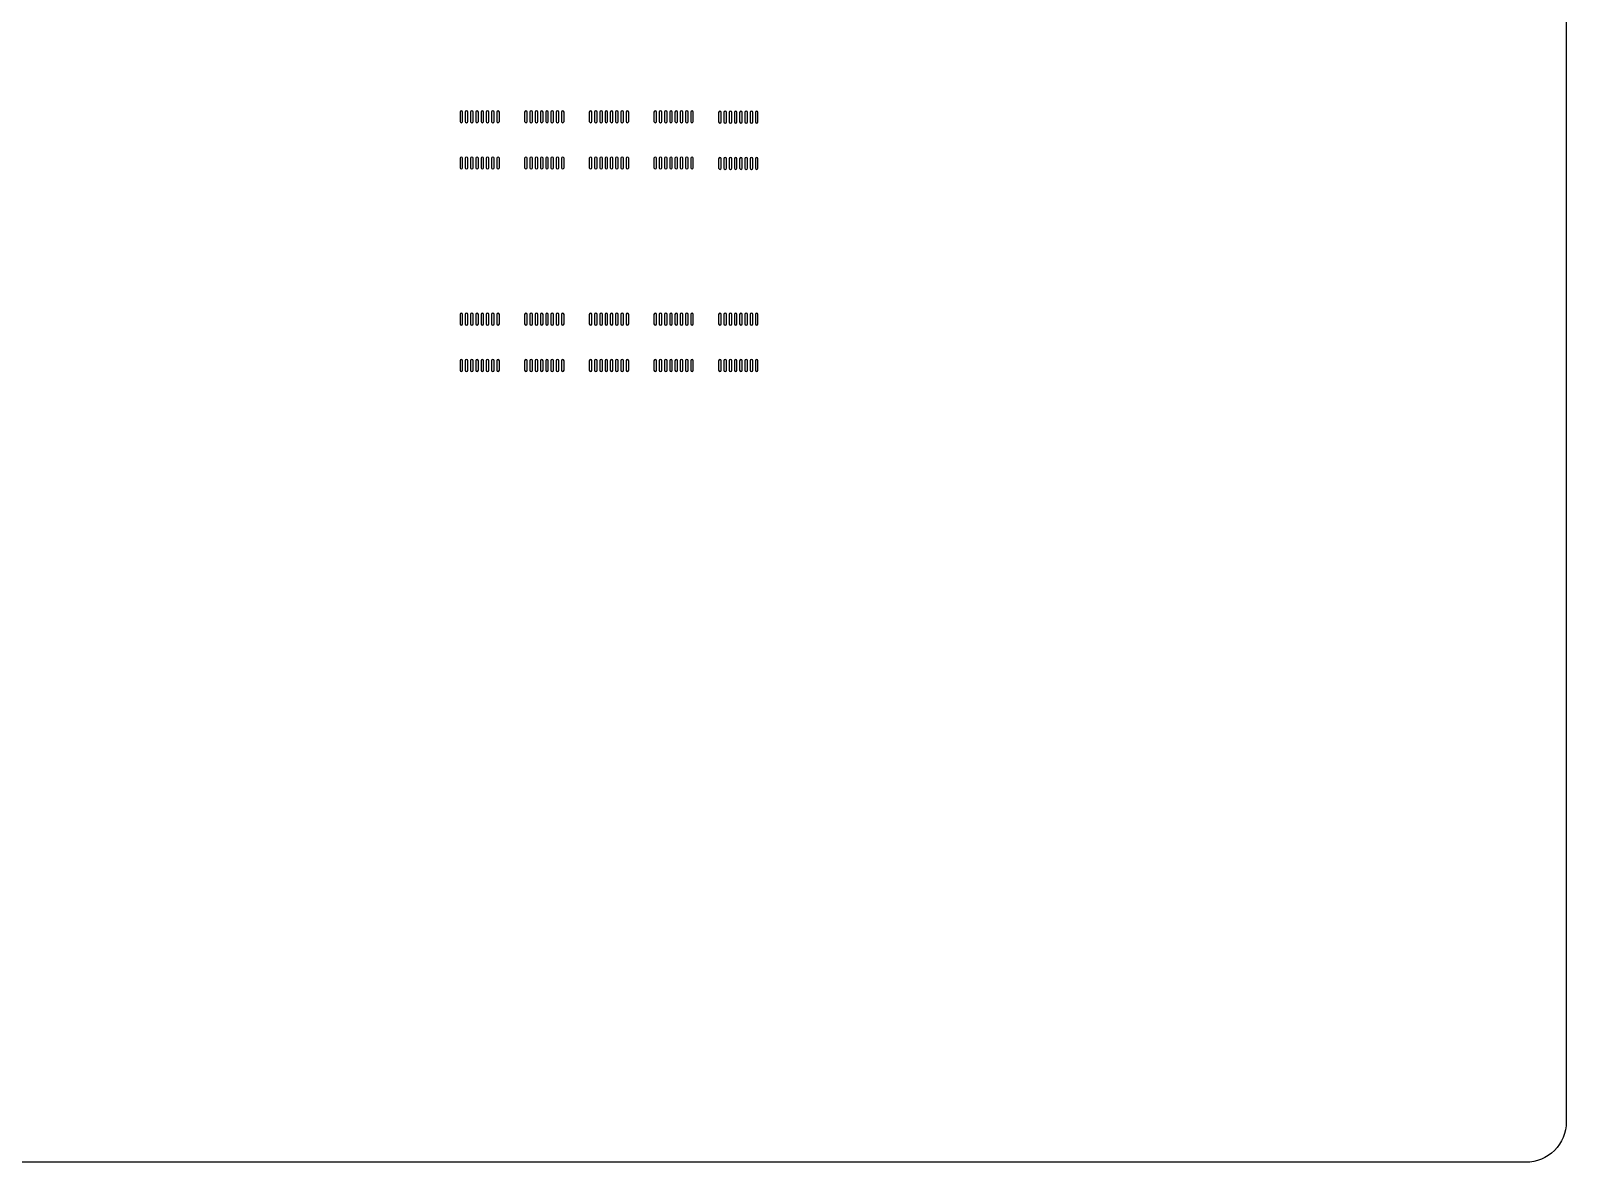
# Model space of a CAD drawing. Extents: x -190 to 190, y -140 to 140.
# Drawn here: x 0 to 190, y -140 to 0 of the extents above; entities that cross this region are included whole.
import ezdxf

# ---------------------------------------------------------------- set-up
doc = ezdxf.new("R2010")
doc.units = 0
doc.header["$MEASUREMENT"] = 0
doc.layers.get('0').update_dxf_attribs({"linetype": 'CONTINUOUS'})

msp = doc.modelspace()

# ---------------------------------------------------------------- linework, layer by layer
for points in [[(-190, 135.000039, -0.414214), (-185, 140.000049), (-185, 140.000049), (185, 140.000049), (185, 140.000049, -0.414214), (190, 135.000039), (190, 135.000039), (190, -134.999961), (190, -134.999961, -0.414214), (185, -139.999951), (185, -139.999951), (-185, -139.999951), (-185, -139.999951, -0.414214), (-190, -134.999961), (-190, -134.999961), (-190, 135.000039)], [(53.436997, -10.063, 1), (53.117002, -10.063), (53.117002, -10.063), (53.117002, -11.218), (53.117002, -11.218, 1), (53.436997, -11.218), (53.436997, -11.218), (53.436997, -10.063)], [(54.086997, -10.063, 1), (53.766997, -10.063), (53.766997, -10.063), (53.766997, -11.218), (53.766997, -11.218, 1), (54.086997, -11.218), (54.086997, -11.218), (54.086997, -10.063)], [(54.737002, -10.063, 1), (54.416997, -10.063), (54.416997, -10.063), (54.416997, -11.218), (54.416997, -11.218, 1), (54.737002, -11.218), (54.737002, -11.218), (54.737002, -10.063)], [(55.387002, -10.063, 1), (55.066997, -10.063), (55.066997, -10.063), (55.066997, -11.218), (55.066997, -11.218, 1), (55.387002, -11.218), (55.387002, -11.218), (55.387002, -10.063)], [(56.037002, -10.063, 1), (55.716997, -10.063), (55.716997, -10.063), (55.716997, -11.218), (55.716997, -11.218, 1), (56.037002, -11.218), (56.037002, -11.218), (56.037002, -10.063)], [(56.687002, -10.063, 1), (56.366997, -10.063), (56.366997, -10.063), (56.366997, -11.218), (56.366997, -11.218, 1), (56.687002, -11.218), (56.687002, -11.218), (56.687002, -10.063)], [(57.337002, -10.063, 1), (57.016997, -10.063), (57.016997, -10.063), (57.016997, -11.218), (57.016997, -11.218, 1), (57.337002, -11.218), (57.337002, -11.218), (57.337002, -10.063)], [(57.987002, -10.063, 1), (57.666997, -10.063), (57.666997, -10.063), (57.666997, -11.218), (57.666997, -11.218, 1), (57.987002, -11.218), (57.987002, -11.218), (57.987002, -10.063)], [(61.437002, -10.063, 1), (61.117002, -10.063), (61.117002, -10.063), (61.117002, -11.218), (61.117002, -11.218, 1), (61.437002, -11.218), (61.437002, -11.218), (61.437002, -10.063)], [(62.086997, -10.063, 1), (61.767002, -10.063), (61.767002, -10.063), (61.767002, -11.218), (61.767002, -11.218, 1), (62.086997, -11.218), (62.086997, -11.218), (62.086997, -10.063)], [(62.737002, -10.063, 1), (62.417002, -10.063), (62.417002, -10.063), (62.417002, -11.218), (62.417002, -11.218, 1), (62.737002, -11.218), (62.737002, -11.218), (62.737002, -10.063)], [(63.386997, -10.063, 1), (63.066997, -10.063), (63.066997, -10.063), (63.066997, -11.218), (63.066997, -11.218, 1), (63.386997, -11.218), (63.386997, -11.218), (63.386997, -10.063)], [(64.037002, -10.063, 1), (63.717002, -10.063), (63.717002, -10.063), (63.717002, -11.218), (63.717002, -11.218, 1), (64.037002, -11.218), (64.037002, -11.218), (64.037002, -10.063)], [(64.686997, -10.063, 1), (64.366997, -10.063), (64.366997, -10.063), (64.366997, -11.218), (64.366997, -11.218, 1), (64.686997, -11.218), (64.686997, -11.218), (64.686997, -10.063)], [(65.337002, -10.063, 1), (65.017002, -10.063), (65.017002, -10.063), (65.017002, -11.218), (65.017002, -11.218, 1), (65.337002, -11.218), (65.337002, -11.218), (65.337002, -10.063)], [(65.986997, -10.063, 1), (65.667002, -10.063), (65.667002, -10.063), (65.667002, -11.218), (65.667002, -11.218, 1), (65.986997, -11.218), (65.986997, -11.218), (65.986997, -10.063)], [(69.436997, -10.063, 1), (69.117002, -10.063), (69.117002, -10.063), (69.117002, -11.218), (69.117002, -11.218, 1), (69.436997, -11.218), (69.436997, -11.218), (69.436997, -10.063)], [(70.087002, -10.063, 1), (69.766997, -10.063), (69.766997, -10.063), (69.766997, -11.218), (69.766997, -11.218, 1), (70.087002, -11.218), (70.087002, -11.218), (70.087002, -10.063)], [(70.736997, -10.063, 1), (70.417002, -10.063), (70.417002, -10.063), (70.417002, -11.218), (70.417002, -11.218, 1), (70.736997, -11.218), (70.736997, -11.218), (70.736997, -10.063)], [(71.387002, -10.063, 1), (71.066997, -10.063), (71.066997, -10.063), (71.066997, -11.218), (71.066997, -11.218, 1), (71.387002, -11.218), (71.387002, -11.218), (71.387002, -10.063)], [(72.036997, -10.063, 1), (71.717002, -10.063), (71.717002, -10.063), (71.717002, -11.218), (71.717002, -11.218, 1), (72.036997, -11.218), (72.036997, -11.218), (72.036997, -10.063)], [(72.687002, -10.063, 1), (72.366997, -10.063), (72.366997, -10.063), (72.366997, -11.218), (72.366997, -11.218, 1), (72.687002, -11.218), (72.687002, -11.218), (72.687002, -10.063)], [(73.336997, -10.063, 1), (73.017002, -10.063), (73.017002, -10.063), (73.017002, -11.218), (73.017002, -11.218, 1), (73.336997, -11.218), (73.336997, -11.218), (73.336997, -10.063)], [(73.987002, -10.063, 1), (73.666997, -10.063), (73.666997, -10.063), (73.666997, -11.218), (73.666997, -11.218, 1), (73.987002, -11.218), (73.987002, -11.218), (73.987002, -10.063)], [(77.436997, -10.063, 1), (77.117002, -10.063), (77.117002, -10.063), (77.117002, -11.218), (77.117002, -11.218, 1), (77.436997, -11.218), (77.436997, -11.218), (77.436997, -10.063)], [(78.087002, -10.063, 1), (77.767002, -10.063), (77.767002, -10.063), (77.767002, -11.218), (77.767002, -11.218, 1), (78.087002, -11.218), (78.087002, -11.218), (78.087002, -10.063)], [(78.736997, -10.063, 1), (78.417002, -10.063), (78.417002, -10.063), (78.417002, -11.218), (78.417002, -11.218, 1), (78.736997, -11.218), (78.736997, -11.218), (78.736997, -10.063)], [(79.387002, -10.063, 1), (79.066997, -10.063), (79.066997, -10.063), (79.066997, -11.218), (79.066997, -11.218, 1), (79.387002, -11.218), (79.387002, -11.218), (79.387002, -10.063)], [(80.036997, -10.063, 1), (79.717002, -10.063), (79.717002, -10.063), (79.717002, -11.218), (79.717002, -11.218, 1), (80.036997, -11.218), (80.036997, -11.218), (80.036997, -10.063)], [(80.687002, -10.063, 1), (80.366997, -10.063), (80.366997, -10.063), (80.366997, -11.218), (80.366997, -11.218, 1), (80.687002, -11.218), (80.687002, -11.218), (80.687002, -10.063)], [(81.336997, -10.063, 1), (81.017002, -10.063), (81.017002, -10.063), (81.017002, -11.218), (81.017002, -11.218, 1), (81.336997, -11.218), (81.336997, -11.218), (81.336997, -10.063)], [(81.987002, -10.063, 1), (81.666997, -10.063), (81.666997, -10.063), (81.666997, -11.218), (81.666997, -11.218, 1), (81.987002, -11.218), (81.987002, -11.218), (81.987002, -10.063)], [(85.437002, -10.113, 1), (85.117002, -10.113), (85.117002, -10.113), (85.117002, -11.268), (85.117002, -11.268, 1), (85.437002, -11.268), (85.437002, -11.268), (85.437002, -10.113)], [(86.087002, -10.113, 1), (85.767002, -10.113), (85.767002, -10.113), (85.767002, -11.268), (85.767002, -11.268, 1), (86.087002, -11.268), (86.087002, -11.268), (86.087002, -10.113)], [(86.737002, -10.113, 1), (86.416992, -10.113), (86.416992, -10.113), (86.416992, -11.268), (86.416992, -11.268, 1), (86.737002, -11.268), (86.737002, -11.268), (86.737002, -10.113)], [(87.387002, -10.113, 1), (87.067002, -10.113), (87.067002, -10.113), (87.067002, -11.268), (87.067002, -11.268, 1), (87.387002, -11.268), (87.387002, -11.268), (87.387002, -10.113)], [(88.037002, -10.113, 1), (87.716992, -10.113), (87.716992, -10.113), (87.716992, -11.268), (87.716992, -11.268, 1), (88.037002, -11.268), (88.037002, -11.268), (88.037002, -10.113)], [(88.687002, -10.113, 1), (88.367002, -10.113), (88.367002, -10.113), (88.367002, -11.268), (88.367002, -11.268, 1), (88.687002, -11.268), (88.687002, -11.268), (88.687002, -10.113)], [(89.337002, -10.113, 1), (89.016992, -10.113), (89.016992, -10.113), (89.016992, -11.268), (89.016992, -11.268, 1), (89.337002, -11.268), (89.337002, -11.268), (89.337002, -10.113)], [(89.987002, -10.113, 1), (89.667002, -10.113), (89.667002, -10.113), (89.667002, -11.268), (89.667002, -11.268, 1), (89.987002, -11.268), (89.987002, -11.268), (89.987002, -10.113)], [(53.436997, -15.789, 1), (53.117002, -15.789), (53.117002, -15.789), (53.117002, -16.944), (53.117002, -16.944, 1), (53.436997, -16.944), (53.436997, -16.944), (53.436997, -15.789)], [(54.086997, -15.789, 1), (53.766997, -15.789), (53.766997, -15.789), (53.766997, -16.944), (53.766997, -16.944, 1), (54.086997, -16.944), (54.086997, -16.944), (54.086997, -15.789)], [(54.737002, -15.789, 1), (54.416997, -15.789), (54.416997, -15.789), (54.416997, -16.944), (54.416997, -16.944, 1), (54.737002, -16.944), (54.737002, -16.944), (54.737002, -15.789)], [(55.387002, -15.789, 1), (55.066997, -15.789), (55.066997, -15.789), (55.066997, -16.944), (55.066997, -16.944, 1), (55.387002, -16.944), (55.387002, -16.944), (55.387002, -15.789)], [(56.037002, -15.789, 1), (55.716997, -15.789), (55.716997, -15.789), (55.716997, -16.944), (55.716997, -16.944, 1), (56.037002, -16.944), (56.037002, -16.944), (56.037002, -15.789)], [(56.687002, -15.789, 1), (56.366997, -15.789), (56.366997, -15.789), (56.366997, -16.944), (56.366997, -16.944, 1), (56.687002, -16.944), (56.687002, -16.944), (56.687002, -15.789)], [(57.337002, -15.789, 1), (57.016997, -15.789), (57.016997, -15.789), (57.016997, -16.944), (57.016997, -16.944, 1), (57.337002, -16.944), (57.337002, -16.944), (57.337002, -15.789)], [(57.987002, -15.789, 1), (57.666997, -15.789), (57.666997, -15.789), (57.666997, -16.944), (57.666997, -16.944, 1), (57.987002, -16.944), (57.987002, -16.944), (57.987002, -15.789)], [(61.437002, -15.789, 1), (61.117002, -15.789), (61.117002, -15.789), (61.117002, -16.944), (61.117002, -16.944, 1), (61.437002, -16.944), (61.437002, -16.944), (61.437002, -15.789)], [(62.086997, -15.789, 1), (61.767002, -15.789), (61.767002, -15.789), (61.767002, -16.944), (61.767002, -16.944, 1), (62.086997, -16.944), (62.086997, -16.944), (62.086997, -15.789)], [(62.737002, -15.789, 1), (62.417002, -15.789), (62.417002, -15.789), (62.417002, -16.944), (62.417002, -16.944, 1), (62.737002, -16.944), (62.737002, -16.944), (62.737002, -15.789)], [(63.386997, -15.789, 1), (63.066997, -15.789), (63.066997, -15.789), (63.066997, -16.944), (63.066997, -16.944, 1), (63.386997, -16.944), (63.386997, -16.944), (63.386997, -15.789)], [(64.037002, -15.789, 1), (63.717002, -15.789), (63.717002, -15.789), (63.717002, -16.944), (63.717002, -16.944, 1), (64.037002, -16.944), (64.037002, -16.944), (64.037002, -15.789)], [(64.686997, -15.789, 1), (64.366997, -15.789), (64.366997, -15.789), (64.366997, -16.944), (64.366997, -16.944, 1), (64.686997, -16.944), (64.686997, -16.944), (64.686997, -15.789)], [(65.337002, -15.789, 1), (65.017002, -15.789), (65.017002, -15.789), (65.017002, -16.944), (65.017002, -16.944, 1), (65.337002, -16.944), (65.337002, -16.944), (65.337002, -15.789)], [(65.986997, -15.789, 1), (65.667002, -15.789), (65.667002, -15.789), (65.667002, -16.944), (65.667002, -16.944, 1), (65.986997, -16.944), (65.986997, -16.944), (65.986997, -15.789)], [(69.436997, -15.789, 1), (69.117002, -15.789), (69.117002, -15.789), (69.117002, -16.944), (69.117002, -16.944, 1), (69.436997, -16.944), (69.436997, -16.944), (69.436997, -15.789)], [(70.087002, -15.789, 1), (69.766997, -15.789), (69.766997, -15.789), (69.766997, -16.944), (69.766997, -16.944, 1), (70.087002, -16.944), (70.087002, -16.944), (70.087002, -15.789)], [(70.736997, -15.789, 1), (70.417002, -15.789), (70.417002, -15.789), (70.417002, -16.944), (70.417002, -16.944, 1), (70.736997, -16.944), (70.736997, -16.944), (70.736997, -15.789)], [(71.387002, -15.789, 1), (71.066997, -15.789), (71.066997, -15.789), (71.066997, -16.944), (71.066997, -16.944, 1), (71.387002, -16.944), (71.387002, -16.944), (71.387002, -15.789)], [(72.036997, -15.789, 1), (71.717002, -15.789), (71.717002, -15.789), (71.717002, -16.944), (71.717002, -16.944, 1), (72.036997, -16.944), (72.036997, -16.944), (72.036997, -15.789)], [(72.687002, -15.789, 1), (72.366997, -15.789), (72.366997, -15.789), (72.366997, -16.944), (72.366997, -16.944, 1), (72.687002, -16.944), (72.687002, -16.944), (72.687002, -15.789)], [(73.336997, -15.789, 1), (73.017002, -15.789), (73.017002, -15.789), (73.017002, -16.944), (73.017002, -16.944, 1), (73.336997, -16.944), (73.336997, -16.944), (73.336997, -15.789)], [(73.987002, -15.789, 1), (73.666997, -15.789), (73.666997, -15.789), (73.666997, -16.944), (73.666997, -16.944, 1), (73.987002, -16.944), (73.987002, -16.944), (73.987002, -15.789)], [(77.436997, -15.789, 1), (77.117002, -15.789), (77.117002, -15.789), (77.117002, -16.944), (77.117002, -16.944, 1), (77.436997, -16.944), (77.436997, -16.944), (77.436997, -15.789)], [(78.087002, -15.789, 1), (77.767002, -15.789), (77.767002, -15.789), (77.767002, -16.944), (77.767002, -16.944, 1), (78.087002, -16.944), (78.087002, -16.944), (78.087002, -15.789)], [(78.736997, -15.789, 1), (78.417002, -15.789), (78.417002, -15.789), (78.417002, -16.944), (78.417002, -16.944, 1), (78.736997, -16.944), (78.736997, -16.944), (78.736997, -15.789)], [(79.387002, -15.789, 1), (79.066997, -15.789), (79.066997, -15.789), (79.066997, -16.944), (79.066997, -16.944, 1), (79.387002, -16.944), (79.387002, -16.944), (79.387002, -15.789)], [(80.036997, -15.789, 1), (79.717002, -15.789), (79.717002, -15.789), (79.717002, -16.944), (79.717002, -16.944, 1), (80.036997, -16.944), (80.036997, -16.944), (80.036997, -15.789)], [(80.687002, -15.789, 1), (80.366997, -15.789), (80.366997, -15.789), (80.366997, -16.944), (80.366997, -16.944, 1), (80.687002, -16.944), (80.687002, -16.944), (80.687002, -15.789)], [(81.336997, -15.789, 1), (81.017002, -15.789), (81.017002, -15.789), (81.017002, -16.944), (81.017002, -16.944, 1), (81.336997, -16.944), (81.336997, -16.944), (81.336997, -15.789)], [(81.987002, -15.789, 1), (81.666997, -15.789), (81.666997, -15.789), (81.666997, -16.944), (81.666997, -16.944, 1), (81.987002, -16.944), (81.987002, -16.944), (81.987002, -15.789)], [(85.437002, -15.838999, 1), (85.117002, -15.838999), (85.117002, -15.838999), (85.117002, -16.993999), (85.117002, -16.993999, 1), (85.437002, -16.993999), (85.437002, -16.993999), (85.437002, -15.838999)], [(86.087002, -15.838999, 1), (85.767002, -15.838999), (85.767002, -15.838999), (85.767002, -16.993999), (85.767002, -16.993999, 1), (86.087002, -16.993999), (86.087002, -16.993999), (86.087002, -15.838999)], [(86.737002, -15.838999, 1), (86.416992, -15.838999), (86.416992, -15.838999), (86.416992, -16.993999), (86.416992, -16.993999, 1), (86.737002, -16.993999), (86.737002, -16.993999), (86.737002, -15.838999)], [(87.387002, -15.838999, 1), (87.067002, -15.838999), (87.067002, -15.838999), (87.067002, -16.993999), (87.067002, -16.993999, 1), (87.387002, -16.993999), (87.387002, -16.993999), (87.387002, -15.838999)], [(88.037002, -15.838999, 1), (87.716992, -15.838999), (87.716992, -15.838999), (87.716992, -16.993999), (87.716992, -16.993999, 1), (88.037002, -16.993999), (88.037002, -16.993999), (88.037002, -15.838999)], [(88.687002, -15.838999, 1), (88.367002, -15.838999), (88.367002, -15.838999), (88.367002, -16.993999), (88.367002, -16.993999, 1), (88.687002, -16.993999), (88.687002, -16.993999), (88.687002, -15.838999)], [(89.337002, -15.838999, 1), (89.016992, -15.838999), (89.016992, -15.838999), (89.016992, -16.993999), (89.016992, -16.993999, 1), (89.337002, -16.993999), (89.337002, -16.993999), (89.337002, -15.838999)], [(89.987002, -15.838999, 1), (89.667002, -15.838999), (89.667002, -15.838999), (89.667002, -16.993999), (89.667002, -16.993999, 1), (89.987002, -16.993999), (89.987002, -16.993999), (89.987002, -15.838999)], [(53.436997, -35.113, 1), (53.117002, -35.113), (53.117002, -35.113), (53.117002, -36.268), (53.117002, -36.268, 1), (53.436997, -36.268), (53.436997, -36.268), (53.436997, -35.113)], [(54.086997, -35.113, 1), (53.766997, -35.113), (53.766997, -35.113), (53.766997, -36.268), (53.766997, -36.268, 1), (54.086997, -36.268), (54.086997, -36.268), (54.086997, -35.113)], [(54.737002, -35.113, 1), (54.416997, -35.113), (54.416997, -35.113), (54.416997, -36.268), (54.416997, -36.268, 1), (54.737002, -36.268), (54.737002, -36.268), (54.737002, -35.113)], [(55.387002, -35.113, 1), (55.066997, -35.113), (55.066997, -35.113), (55.066997, -36.268), (55.066997, -36.268, 1), (55.387002, -36.268), (55.387002, -36.268), (55.387002, -35.113)], [(56.037002, -35.113, 1), (55.716997, -35.113), (55.716997, -35.113), (55.716997, -36.268), (55.716997, -36.268, 1), (56.037002, -36.268), (56.037002, -36.268), (56.037002, -35.113)], [(56.687002, -35.113, 1), (56.366997, -35.113), (56.366997, -35.113), (56.366997, -36.268), (56.366997, -36.268, 1), (56.687002, -36.268), (56.687002, -36.268), (56.687002, -35.113)], [(57.337002, -35.113, 1), (57.016997, -35.113), (57.016997, -35.113), (57.016997, -36.268), (57.016997, -36.268, 1), (57.337002, -36.268), (57.337002, -36.268), (57.337002, -35.113)], [(57.987002, -35.113, 1), (57.666997, -35.113), (57.666997, -35.113), (57.666997, -36.268), (57.666997, -36.268, 1), (57.987002, -36.268), (57.987002, -36.268), (57.987002, -35.113)], [(61.437002, -35.113, 1), (61.117002, -35.113), (61.117002, -35.113), (61.117002, -36.268), (61.117002, -36.268, 1), (61.437002, -36.268), (61.437002, -36.268), (61.437002, -35.113)], [(62.086997, -35.113, 1), (61.767002, -35.113), (61.767002, -35.113), (61.767002, -36.268), (61.767002, -36.268, 1), (62.086997, -36.268), (62.086997, -36.268), (62.086997, -35.113)], [(62.737002, -35.113, 1), (62.417002, -35.113), (62.417002, -35.113), (62.417002, -36.268), (62.417002, -36.268, 1), (62.737002, -36.268), (62.737002, -36.268), (62.737002, -35.113)], [(63.386997, -35.113, 1), (63.066997, -35.113), (63.066997, -35.113), (63.066997, -36.268), (63.066997, -36.268, 1), (63.386997, -36.268), (63.386997, -36.268), (63.386997, -35.113)], [(64.037002, -35.113, 1), (63.717002, -35.113), (63.717002, -35.113), (63.717002, -36.268), (63.717002, -36.268, 1), (64.037002, -36.268), (64.037002, -36.268), (64.037002, -35.113)], [(64.686997, -35.113, 1), (64.366997, -35.113), (64.366997, -35.113), (64.366997, -36.268), (64.366997, -36.268, 1), (64.686997, -36.268), (64.686997, -36.268), (64.686997, -35.113)], [(65.337002, -35.113, 1), (65.017002, -35.113), (65.017002, -35.113), (65.017002, -36.268), (65.017002, -36.268, 1), (65.337002, -36.268), (65.337002, -36.268), (65.337002, -35.113)], [(65.986997, -35.113, 1), (65.667002, -35.113), (65.667002, -35.113), (65.667002, -36.268), (65.667002, -36.268, 1), (65.986997, -36.268), (65.986997, -36.268), (65.986997, -35.113)], [(69.436997, -35.113, 1), (69.117002, -35.113), (69.117002, -35.113), (69.117002, -36.268), (69.117002, -36.268, 1), (69.436997, -36.268), (69.436997, -36.268), (69.436997, -35.113)], [(70.087002, -35.113, 1), (69.766997, -35.113), (69.766997, -35.113), (69.766997, -36.268), (69.766997, -36.268, 1), (70.087002, -36.268), (70.087002, -36.268), (70.087002, -35.113)], [(70.736997, -35.113, 1), (70.417002, -35.113), (70.417002, -35.113), (70.417002, -36.268), (70.417002, -36.268, 1), (70.736997, -36.268), (70.736997, -36.268), (70.736997, -35.113)], [(71.387002, -35.113, 1), (71.066997, -35.113), (71.066997, -35.113), (71.066997, -36.268), (71.066997, -36.268, 1), (71.387002, -36.268), (71.387002, -36.268), (71.387002, -35.113)], [(72.036997, -35.113, 1), (71.717002, -35.113), (71.717002, -35.113), (71.717002, -36.268), (71.717002, -36.268, 1), (72.036997, -36.268), (72.036997, -36.268), (72.036997, -35.113)], [(72.687002, -35.113, 1), (72.366997, -35.113), (72.366997, -35.113), (72.366997, -36.268), (72.366997, -36.268, 1), (72.687002, -36.268), (72.687002, -36.268), (72.687002, -35.113)], [(73.336997, -35.113, 1), (73.017002, -35.113), (73.017002, -35.113), (73.017002, -36.268), (73.017002, -36.268, 1), (73.336997, -36.268), (73.336997, -36.268), (73.336997, -35.113)], [(73.987002, -35.113, 1), (73.666997, -35.113), (73.666997, -35.113), (73.666997, -36.268), (73.666997, -36.268, 1), (73.987002, -36.268), (73.987002, -36.268), (73.987002, -35.113)], [(77.436997, -35.113, 1), (77.117002, -35.113), (77.117002, -35.113), (77.117002, -36.268), (77.117002, -36.268, 1), (77.436997, -36.268), (77.436997, -36.268), (77.436997, -35.113)], [(78.087002, -35.113, 1), (77.767002, -35.113), (77.767002, -35.113), (77.767002, -36.268), (77.767002, -36.268, 1), (78.087002, -36.268), (78.087002, -36.268), (78.087002, -35.113)], [(78.736997, -35.113, 1), (78.417002, -35.113), (78.417002, -35.113), (78.417002, -36.268), (78.417002, -36.268, 1), (78.736997, -36.268), (78.736997, -36.268), (78.736997, -35.113)], [(79.387002, -35.113, 1), (79.066997, -35.113), (79.066997, -35.113), (79.066997, -36.268), (79.066997, -36.268, 1), (79.387002, -36.268), (79.387002, -36.268), (79.387002, -35.113)], [(80.036997, -35.113, 1), (79.717002, -35.113), (79.717002, -35.113), (79.717002, -36.268), (79.717002, -36.268, 1), (80.036997, -36.268), (80.036997, -36.268), (80.036997, -35.113)], [(80.687002, -35.113, 1), (80.366997, -35.113), (80.366997, -35.113), (80.366997, -36.268), (80.366997, -36.268, 1), (80.687002, -36.268), (80.687002, -36.268), (80.687002, -35.113)], [(81.336997, -35.113, 1), (81.017002, -35.113), (81.017002, -35.113), (81.017002, -36.268), (81.017002, -36.268, 1), (81.336997, -36.268), (81.336997, -36.268), (81.336997, -35.113)], [(81.987002, -35.113, 1), (81.666997, -35.113), (81.666997, -35.113), (81.666997, -36.268), (81.666997, -36.268, 1), (81.987002, -36.268), (81.987002, -36.268), (81.987002, -35.113)], [(85.437002, -35.113, 1), (85.117002, -35.113), (85.117002, -35.113), (85.117002, -36.268), (85.117002, -36.268, 1), (85.437002, -36.268), (85.437002, -36.268), (85.437002, -35.113)], [(86.087002, -35.113, 1), (85.767002, -35.113), (85.767002, -35.113), (85.767002, -36.268), (85.767002, -36.268, 1), (86.087002, -36.268), (86.087002, -36.268), (86.087002, -35.113)], [(86.737002, -35.113, 1), (86.416992, -35.113), (86.416992, -35.113), (86.416992, -36.268), (86.416992, -36.268, 1), (86.737002, -36.268), (86.737002, -36.268), (86.737002, -35.113)], [(87.387002, -35.113, 1), (87.067002, -35.113), (87.067002, -35.113), (87.067002, -36.268), (87.067002, -36.268, 1), (87.387002, -36.268), (87.387002, -36.268), (87.387002, -35.113)], [(88.037002, -35.113, 1), (87.716992, -35.113), (87.716992, -35.113), (87.716992, -36.268), (87.716992, -36.268, 1), (88.037002, -36.268), (88.037002, -36.268), (88.037002, -35.113)], [(88.687002, -35.113, 1), (88.367002, -35.113), (88.367002, -35.113), (88.367002, -36.268), (88.367002, -36.268, 1), (88.687002, -36.268), (88.687002, -36.268), (88.687002, -35.113)], [(89.337002, -35.113, 1), (89.016992, -35.113), (89.016992, -35.113), (89.016992, -36.268), (89.016992, -36.268, 1), (89.337002, -36.268), (89.337002, -36.268), (89.337002, -35.113)], [(89.987002, -35.113, 1), (89.667002, -35.113), (89.667002, -35.113), (89.667002, -36.268), (89.667002, -36.268, 1), (89.987002, -36.268), (89.987002, -36.268), (89.987002, -35.113)], [(53.436997, -40.839001, 1), (53.117002, -40.839001), (53.117002, -40.839001), (53.117002, -41.994004), (53.117002, -41.994004, 1), (53.436997, -41.994004), (53.436997, -41.994004), (53.436997, -40.839001)], [(54.086997, -40.839001, 1), (53.766997, -40.839001), (53.766997, -40.839001), (53.766997, -41.994004), (53.766997, -41.994004, 1), (54.086997, -41.994004), (54.086997, -41.994004), (54.086997, -40.839001)], [(54.737002, -40.839001, 1), (54.416997, -40.839001), (54.416997, -40.839001), (54.416997, -41.994004), (54.416997, -41.994004, 1), (54.737002, -41.994004), (54.737002, -41.994004), (54.737002, -40.839001)], [(55.387002, -40.839001, 1), (55.066997, -40.839001), (55.066997, -40.839001), (55.066997, -41.994004), (55.066997, -41.994004, 1), (55.387002, -41.994004), (55.387002, -41.994004), (55.387002, -40.839001)], [(56.037002, -40.839001, 1), (55.716997, -40.839001), (55.716997, -40.839001), (55.716997, -41.994004), (55.716997, -41.994004, 1), (56.037002, -41.994004), (56.037002, -41.994004), (56.037002, -40.839001)], [(56.687002, -40.839001, 1), (56.366997, -40.839001), (56.366997, -40.839001), (56.366997, -41.994004), (56.366997, -41.994004, 1), (56.687002, -41.994004), (56.687002, -41.994004), (56.687002, -40.839001)], [(57.337002, -40.839001, 1), (57.016997, -40.839001), (57.016997, -40.839001), (57.016997, -41.994004), (57.016997, -41.994004, 1), (57.337002, -41.994004), (57.337002, -41.994004), (57.337002, -40.839001)], [(57.987002, -40.839001, 1), (57.666997, -40.839001), (57.666997, -40.839001), (57.666997, -41.994004), (57.666997, -41.994004, 1), (57.987002, -41.994004), (57.987002, -41.994004), (57.987002, -40.839001)], [(61.437002, -40.839001, 1), (61.117002, -40.839001), (61.117002, -40.839001), (61.117002, -41.994004), (61.117002, -41.994004, 1), (61.437002, -41.994004), (61.437002, -41.994004), (61.437002, -40.839001)], [(62.086997, -40.839001, 1), (61.767002, -40.839001), (61.767002, -40.839001), (61.767002, -41.994004), (61.767002, -41.994004, 1), (62.086997, -41.994004), (62.086997, -41.994004), (62.086997, -40.839001)], [(62.737002, -40.839001, 1), (62.417002, -40.839001), (62.417002, -40.839001), (62.417002, -41.994004), (62.417002, -41.994004, 1), (62.737002, -41.994004), (62.737002, -41.994004), (62.737002, -40.839001)], [(63.386997, -40.839001, 1), (63.066997, -40.839001), (63.066997, -40.839001), (63.066997, -41.994004), (63.066997, -41.994004, 1), (63.386997, -41.994004), (63.386997, -41.994004), (63.386997, -40.839001)], [(64.037002, -40.839001, 1), (63.717002, -40.839001), (63.717002, -40.839001), (63.717002, -41.994004), (63.717002, -41.994004, 1), (64.037002, -41.994004), (64.037002, -41.994004), (64.037002, -40.839001)], [(64.686997, -40.839001, 1), (64.366997, -40.839001), (64.366997, -40.839001), (64.366997, -41.994004), (64.366997, -41.994004, 1), (64.686997, -41.994004), (64.686997, -41.994004), (64.686997, -40.839001)], [(65.337002, -40.839001, 1), (65.017002, -40.839001), (65.017002, -40.839001), (65.017002, -41.994004), (65.017002, -41.994004, 1), (65.337002, -41.994004), (65.337002, -41.994004), (65.337002, -40.839001)], [(65.986997, -40.839001, 1), (65.667002, -40.839001), (65.667002, -40.839001), (65.667002, -41.994004), (65.667002, -41.994004, 1), (65.986997, -41.994004), (65.986997, -41.994004), (65.986997, -40.839001)], [(69.436997, -40.839001, 1), (69.117002, -40.839001), (69.117002, -40.839001), (69.117002, -41.994004), (69.117002, -41.994004, 1), (69.436997, -41.994004), (69.436997, -41.994004), (69.436997, -40.839001)], [(70.087002, -40.839001, 1), (69.766997, -40.839001), (69.766997, -40.839001), (69.766997, -41.994004), (69.766997, -41.994004, 1), (70.087002, -41.994004), (70.087002, -41.994004), (70.087002, -40.839001)], [(70.736997, -40.839001, 1), (70.417002, -40.839001), (70.417002, -40.839001), (70.417002, -41.994004), (70.417002, -41.994004, 1), (70.736997, -41.994004), (70.736997, -41.994004), (70.736997, -40.839001)], [(71.387002, -40.839001, 1), (71.066997, -40.839001), (71.066997, -40.839001), (71.066997, -41.994004), (71.066997, -41.994004, 1), (71.387002, -41.994004), (71.387002, -41.994004), (71.387002, -40.839001)], [(72.036997, -40.839001, 1), (71.717002, -40.839001), (71.717002, -40.839001), (71.717002, -41.994004), (71.717002, -41.994004, 1), (72.036997, -41.994004), (72.036997, -41.994004), (72.036997, -40.839001)], [(72.687002, -40.839001, 1), (72.366997, -40.839001), (72.366997, -40.839001), (72.366997, -41.994004), (72.366997, -41.994004, 1), (72.687002, -41.994004), (72.687002, -41.994004), (72.687002, -40.839001)], [(73.336997, -40.839001, 1), (73.017002, -40.839001), (73.017002, -40.839001), (73.017002, -41.994004), (73.017002, -41.994004, 1), (73.336997, -41.994004), (73.336997, -41.994004), (73.336997, -40.839001)], [(73.987002, -40.839001, 1), (73.666997, -40.839001), (73.666997, -40.839001), (73.666997, -41.994004), (73.666997, -41.994004, 1), (73.987002, -41.994004), (73.987002, -41.994004), (73.987002, -40.839001)], [(77.436997, -40.839001, 1), (77.117002, -40.839001), (77.117002, -40.839001), (77.117002, -41.994004), (77.117002, -41.994004, 1), (77.436997, -41.994004), (77.436997, -41.994004), (77.436997, -40.839001)], [(78.087002, -40.839001, 1), (77.767002, -40.839001), (77.767002, -40.839001), (77.767002, -41.994004), (77.767002, -41.994004, 1), (78.087002, -41.994004), (78.087002, -41.994004), (78.087002, -40.839001)], [(78.736997, -40.839001, 1), (78.417002, -40.839001), (78.417002, -40.839001), (78.417002, -41.994004), (78.417002, -41.994004, 1), (78.736997, -41.994004), (78.736997, -41.994004), (78.736997, -40.839001)], [(79.387002, -40.839001, 1), (79.066997, -40.839001), (79.066997, -40.839001), (79.066997, -41.994004), (79.066997, -41.994004, 1), (79.387002, -41.994004), (79.387002, -41.994004), (79.387002, -40.839001)], [(80.036997, -40.839001, 1), (79.717002, -40.839001), (79.717002, -40.839001), (79.717002, -41.994004), (79.717002, -41.994004, 1), (80.036997, -41.994004), (80.036997, -41.994004), (80.036997, -40.839001)], [(80.687002, -40.839001, 1), (80.366997, -40.839001), (80.366997, -40.839001), (80.366997, -41.994004), (80.366997, -41.994004, 1), (80.687002, -41.994004), (80.687002, -41.994004), (80.687002, -40.839001)], [(81.336997, -40.839001, 1), (81.017002, -40.839001), (81.017002, -40.839001), (81.017002, -41.994004), (81.017002, -41.994004, 1), (81.336997, -41.994004), (81.336997, -41.994004), (81.336997, -40.839001)], [(81.987002, -40.839001, 1), (81.666997, -40.839001), (81.666997, -40.839001), (81.666997, -41.994004), (81.666997, -41.994004, 1), (81.987002, -41.994004), (81.987002, -41.994004), (81.987002, -40.839001)], [(85.437002, -40.839001, 1), (85.117002, -40.839001), (85.117002, -40.839001), (85.117002, -41.994004), (85.117002, -41.994004, 1), (85.437002, -41.994004), (85.437002, -41.994004), (85.437002, -40.839001)], [(86.087002, -40.839001, 1), (85.767002, -40.839001), (85.767002, -40.839001), (85.767002, -41.994004), (85.767002, -41.994004, 1), (86.087002, -41.994004), (86.087002, -41.994004), (86.087002, -40.839001)], [(86.737002, -40.839001, 1), (86.416992, -40.839001), (86.416992, -40.839001), (86.416992, -41.994004), (86.416992, -41.994004, 1), (86.737002, -41.994004), (86.737002, -41.994004), (86.737002, -40.839001)], [(87.387002, -40.839001, 1), (87.067002, -40.839001), (87.067002, -40.839001), (87.067002, -41.994004), (87.067002, -41.994004, 1), (87.387002, -41.994004), (87.387002, -41.994004), (87.387002, -40.839001)], [(88.037002, -40.839001, 1), (87.716992, -40.839001), (87.716992, -40.839001), (87.716992, -41.994004), (87.716992, -41.994004, 1), (88.037002, -41.994004), (88.037002, -41.994004), (88.037002, -40.839001)], [(88.687002, -40.839001, 1), (88.367002, -40.839001), (88.367002, -40.839001), (88.367002, -41.994004), (88.367002, -41.994004, 1), (88.687002, -41.994004), (88.687002, -41.994004), (88.687002, -40.839001)], [(89.337002, -40.839001, 1), (89.016992, -40.839001), (89.016992, -40.839001), (89.016992, -41.994004), (89.016992, -41.994004, 1), (89.337002, -41.994004), (89.337002, -41.994004), (89.337002, -40.839001)], [(89.987002, -40.839001, 1), (89.667002, -40.839001), (89.667002, -40.839001), (89.667002, -41.994004), (89.667002, -41.994004, 1), (89.987002, -41.994004), (89.987002, -41.994004), (89.987002, -40.839001)]]:
    msp.add_lwpolyline(points, format="xyb")

doc.saveas('drawing.dxf')
